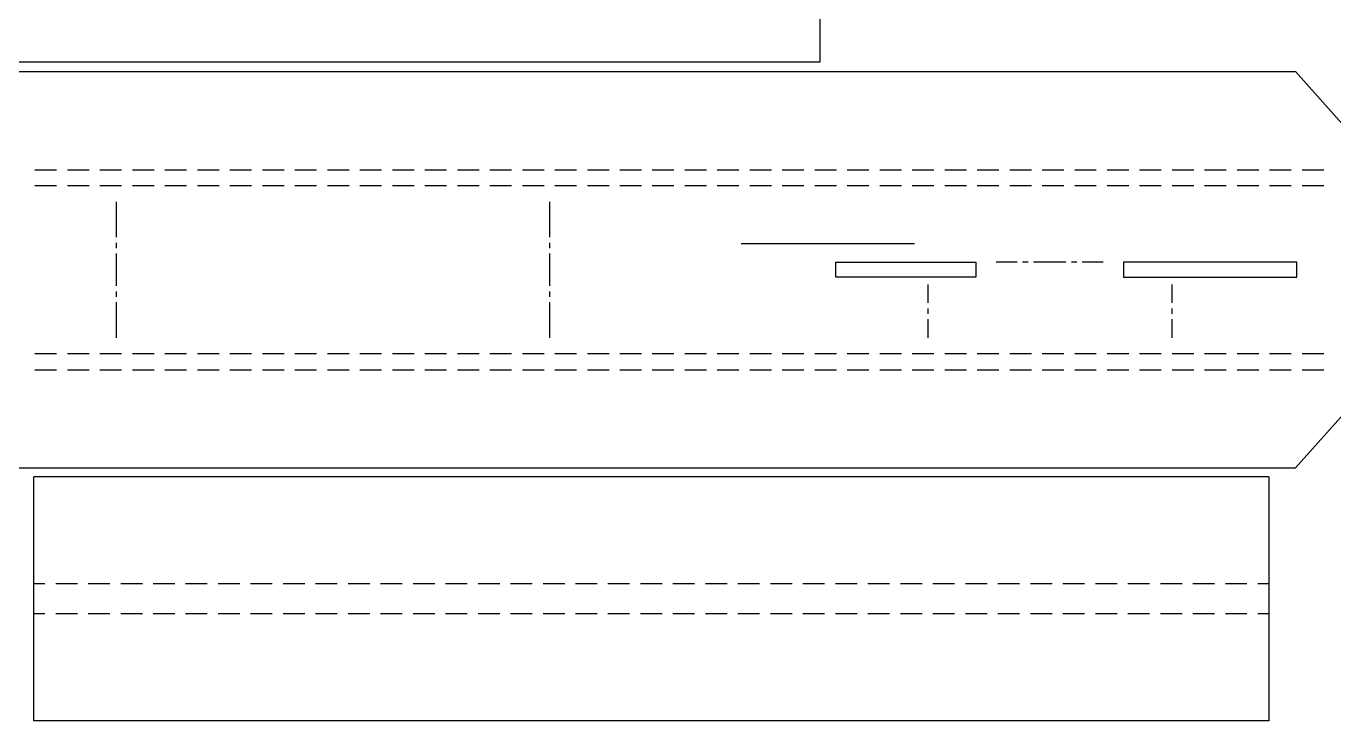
# Model space of a CAD drawing. Header units: millimetres. Extents: x -488 to 486, y -339 to 342.
# Drawn here: x -147.6 to 235.8, y -264.9 to -61.2 of the extents above; entities that cross this region are included whole.
import ezdxf

# ---------------------------------------------------------------- set-up
doc = ezdxf.new("R2010")
doc.units = ezdxf.units.MM
doc.header["$MEASUREMENT"] = 0
doc.layers.add('Layer 1', color=7, linetype='Continuous')

msp = doc.modelspace()

# ---------------------------------------------------------------- linework, layer by layer
at = {"layer": 'Layer 1', "lineweight": 30}
for points in [[(85.0359, 98.1439), (85.0359, 98.1439), (85.0359, -71.7821), (85.0359, -71.7821)], [(85.0359, -71.7821), (85.0359, -71.7821), (-487.713, -71.7821), (-487.713, -71.7821)], [(250.256, -103.3061), (250.256, -103.3061), (224.5596, -74.5617), (224.5596, -74.5617)], [(112.7785, -125.0654), (112.7785, -125.0654), (61.9785, -125.0654), (61.9785, -125.0654)], [(224.856, -130.4629), (224.856, -130.4629), (174.056, -130.4629), (174.056, -130.4629)], [(174.056, -130.4629), (174.056, -130.4629), (174.056, -134.8232), (174.056, -134.8232)], [(216.663, -193.4034), (216.663, -193.4034), (-145.3505, -193.4034), (-145.3505, -193.4034)], [(216.663, -193.4034), (216.663, -193.4034), (216.663, -264.9044), (216.663, -264.9044)]]:
    msp.add_open_spline(points, degree=3, dxfattribs=at)
for points, knots in [([(-486.3652, -190.7456), (-486.3652, -190.7456), (-486.3652, -74.5617), (-486.3652, -74.5617), (-486.3652, -74.5617), (224.5596, -74.5617), (224.5596, -74.5617)], [0, 0, 0, 0, 0.5, 0.5, 0.5, 1, 1, 1, 1]), ([(-486.3652, -74.5617), (-486.3652, -74.5617), (-486.3652, -190.7456), (-486.3652, -190.7456), (-486.3652, -190.7456), (224.5596, -190.7456), (224.5596, -190.7456), (224.5596, -190.7456), (250.256, -161.9801), (250.256, -161.9801)], [0, 0, 0, 0, 0.33333333, 0.33333333, 0.33333333, 0.66666667, 0.66666667, 0.66666667, 1, 1, 1, 1]), ([(130.7701, -130.4629), (130.7701, -130.4629), (89.7915, -130.4629), (89.7915, -130.4629), (89.7915, -130.4629), (89.7915, -134.8232), (89.7915, -134.8232), (89.7915, -134.8232), (130.7701, -134.8232), (130.7701, -134.8232), (130.7701, -134.8232), (130.7701, -130.4629), (130.7701, -130.4629)], [0, 0, 0, 0, 0.25, 0.25, 0.25, 0.5, 0.5, 0.5, 0.75, 0.75, 0.75, 1, 1, 1, 1]), ([(174.056, -134.8232), (174.056, -134.8232), (224.856, -134.8232), (224.856, -134.8232), (224.856, -134.8232), (224.856, -130.4629), (224.856, -130.4629)], [0, 0, 0, 0, 0.5, 0.5, 0.5, 1, 1, 1, 1]), ([(216.663, -264.9044), (216.663, -264.9044), (-145.3505, -264.9044), (-145.3505, -264.9044), (-145.3505, -264.9044), (-145.3505, -193.4034), (-145.3505, -193.4034)], [0, 0, 0, 0, 0.5, 0.5, 0.5, 1, 1, 1, 1])]:
    msp.add_open_spline(points, degree=3, knots=knots, dxfattribs=at)
at = {"layer": 'Layer 1', "color": 5, "lineweight": 30}
for points in [[(-145.0527, -103.3061), (-145.0527, -103.3061), (-138.7027, -103.3061), (-138.7027, -103.3061)], [(-135.5277, -103.3061), (-135.5277, -103.3061), (-129.1777, -103.3061), (-129.1777, -103.3061)], [(-126.0027, -103.3061), (-126.0027, -103.3061), (-119.6527, -103.3061), (-119.6527, -103.3061)], [(-116.4777, -103.3061), (-116.4777, -103.3061), (-110.1277, -103.3061), (-110.1277, -103.3061)], [(-106.9527, -103.3061), (-106.9527, -103.3061), (-100.6027, -103.3061), (-100.6027, -103.3061)], [(-97.4277, -103.3061), (-97.4277, -103.3061), (-91.0777, -103.3061), (-91.0777, -103.3061)], [(-87.9027, -103.3061), (-87.9027, -103.3061), (-81.5527, -103.3061), (-81.5527, -103.3061)], [(-78.3777, -103.3061), (-78.3777, -103.3061), (-72.0065, -103.3061), (-72.0065, -103.3061)], [(-68.8315, -103.3061), (-68.8315, -103.3061), (-62.4815, -103.3061), (-62.4815, -103.3061)], [(-59.3065, -103.3061), (-59.3065, -103.3061), (-52.9565, -103.3061), (-52.9565, -103.3061)], [(-49.7815, -103.3061), (-49.7815, -103.3061), (-43.4315, -103.3061), (-43.4315, -103.3061)], [(-40.2565, -103.3061), (-40.2565, -103.3061), (-33.9065, -103.3061), (-33.9065, -103.3061)], [(-30.7315, -103.3061), (-30.7315, -103.3061), (-24.3815, -103.3061), (-24.3815, -103.3061)], [(-21.2065, -103.3061), (-21.2065, -103.3061), (-14.8565, -103.3061), (-14.8565, -103.3061)], [(-11.6815, -103.3061), (-11.6815, -103.3061), (-5.3315, -103.3061), (-5.3315, -103.3061)], [(-2.1565, -103.3061), (-2.1565, -103.3061), (4.1935, -103.3061), (4.1935, -103.3061)], [(7.3685, -103.3061), (7.3685, -103.3061), (13.7185, -103.3061), (13.7185, -103.3061)], [(16.8935, -103.3061), (16.8935, -103.3061), (23.2435, -103.3061), (23.2435, -103.3061)], [(26.4185, -103.3061), (26.4185, -103.3061), (32.7685, -103.3061), (32.7685, -103.3061)], [(35.9435, -103.3061), (35.9435, -103.3061), (42.2935, -103.3061), (42.2935, -103.3061)], [(45.4685, -103.3061), (45.4685, -103.3061), (51.8185, -103.3061), (51.8185, -103.3061)], [(54.9935, -103.3061), (54.9935, -103.3061), (61.3435, -103.3061), (61.3435, -103.3061)], [(64.5185, -103.3061), (64.5185, -103.3061), (70.8685, -103.3061), (70.8685, -103.3061)], [(74.0435, -103.3061), (74.0435, -103.3061), (80.3935, -103.3061), (80.3935, -103.3061)], [(83.5685, -103.3061), (83.5685, -103.3061), (89.9185, -103.3061), (89.9185, -103.3061)], [(93.0935, -103.3061), (93.0935, -103.3061), (99.4435, -103.3061), (99.4435, -103.3061)], [(102.6185, -103.3061), (102.6185, -103.3061), (108.9685, -103.3061), (108.9685, -103.3061)], [(112.1435, -103.3061), (112.1435, -103.3061), (118.4935, -103.3061), (118.4935, -103.3061)], [(121.6685, -103.3061), (121.6685, -103.3061), (128.0185, -103.3061), (128.0185, -103.3061)], [(131.1935, -103.3061), (131.1935, -103.3061), (137.5435, -103.3061), (137.5435, -103.3061)], [(140.7185, -103.3061), (140.7185, -103.3061), (147.0685, -103.3061), (147.0685, -103.3061)], [(150.2435, -103.3061), (150.2435, -103.3061), (156.5935, -103.3061), (156.5935, -103.3061)], [(159.7685, -103.3061), (159.7685, -103.3061), (166.1185, -103.3061), (166.1185, -103.3061)], [(169.2935, -103.3061), (169.2935, -103.3061), (175.6435, -103.3061), (175.6435, -103.3061)], [(178.8185, -103.3061), (178.8185, -103.3061), (185.1685, -103.3061), (185.1685, -103.3061)], [(188.3435, -103.3061), (188.3435, -103.3061), (194.6935, -103.3061), (194.6935, -103.3061)], [(197.8685, -103.3061), (197.8685, -103.3061), (204.2185, -103.3061), (204.2185, -103.3061)], [(207.3935, -103.3061), (207.3935, -103.3061), (213.7435, -103.3061), (213.7435, -103.3061)], [(216.9185, -103.3061), (216.9185, -103.3061), (223.2685, -103.3061), (223.2685, -103.3061)], [(226.4435, -103.3061), (226.4435, -103.3061), (232.7935, -103.3061), (232.7935, -103.3061)], [(-138.7027, -108.0051), (-138.7027, -108.0051), (-145.0527, -108.0051), (-145.0527, -108.0051)], [(-129.1777, -108.0051), (-129.1777, -108.0051), (-135.5277, -108.0051), (-135.5277, -108.0051)], [(-119.6527, -108.0051), (-119.6527, -108.0051), (-126.0027, -108.0051), (-126.0027, -108.0051)], [(-110.1277, -108.0051), (-110.1277, -108.0051), (-116.4777, -108.0051), (-116.4777, -108.0051)], [(-100.6027, -108.0051), (-100.6027, -108.0051), (-106.9527, -108.0051), (-106.9527, -108.0051)], [(-91.0777, -108.0051), (-91.0777, -108.0051), (-97.4277, -108.0051), (-97.4277, -108.0051)], [(-81.5527, -108.0051), (-81.5527, -108.0051), (-87.9027, -108.0051), (-87.9027, -108.0051)], [(-72.0065, -108.0051), (-72.0065, -108.0051), (-78.3777, -108.0051), (-78.3777, -108.0051)], [(-62.4815, -108.0051), (-62.4815, -108.0051), (-68.8315, -108.0051), (-68.8315, -108.0051)], [(-52.9565, -108.0051), (-52.9565, -108.0051), (-59.3065, -108.0051), (-59.3065, -108.0051)], [(-43.4315, -108.0051), (-43.4315, -108.0051), (-49.7815, -108.0051), (-49.7815, -108.0051)], [(-33.9065, -108.0051), (-33.9065, -108.0051), (-40.2565, -108.0051), (-40.2565, -108.0051)], [(-24.3815, -108.0051), (-24.3815, -108.0051), (-30.7315, -108.0051), (-30.7315, -108.0051)], [(-14.8565, -108.0051), (-14.8565, -108.0051), (-21.2065, -108.0051), (-21.2065, -108.0051)], [(-5.3315, -108.0051), (-5.3315, -108.0051), (-11.6815, -108.0051), (-11.6815, -108.0051)], [(4.1935, -108.0051), (4.1935, -108.0051), (-2.1565, -108.0051), (-2.1565, -108.0051)], [(13.7185, -108.0051), (13.7185, -108.0051), (7.3685, -108.0051), (7.3685, -108.0051)], [(23.2435, -108.0051), (23.2435, -108.0051), (16.8935, -108.0051), (16.8935, -108.0051)], [(32.7685, -108.0051), (32.7685, -108.0051), (26.4185, -108.0051), (26.4185, -108.0051)], [(42.2935, -108.0051), (42.2935, -108.0051), (35.9435, -108.0051), (35.9435, -108.0051)], [(51.8185, -108.0051), (51.8185, -108.0051), (45.4685, -108.0051), (45.4685, -108.0051)], [(61.3435, -108.0051), (61.3435, -108.0051), (54.9935, -108.0051), (54.9935, -108.0051)], [(70.8685, -108.0051), (70.8685, -108.0051), (64.5185, -108.0051), (64.5185, -108.0051)], [(80.3935, -108.0051), (80.3935, -108.0051), (74.0435, -108.0051), (74.0435, -108.0051)], [(89.9185, -108.0051), (89.9185, -108.0051), (83.5685, -108.0051), (83.5685, -108.0051)], [(99.4435, -108.0051), (99.4435, -108.0051), (93.0935, -108.0051), (93.0935, -108.0051)], [(108.9685, -108.0051), (108.9685, -108.0051), (102.6185, -108.0051), (102.6185, -108.0051)], [(118.4935, -108.0051), (118.4935, -108.0051), (112.1435, -108.0051), (112.1435, -108.0051)], [(128.0185, -108.0051), (128.0185, -108.0051), (121.6685, -108.0051), (121.6685, -108.0051)], [(137.5435, -108.0051), (137.5435, -108.0051), (131.1935, -108.0051), (131.1935, -108.0051)], [(147.0685, -108.0051), (147.0685, -108.0051), (140.7185, -108.0051), (140.7185, -108.0051)], [(156.5935, -108.0051), (156.5935, -108.0051), (150.2435, -108.0051), (150.2435, -108.0051)], [(166.1185, -108.0051), (166.1185, -108.0051), (159.7685, -108.0051), (159.7685, -108.0051)], [(175.6435, -108.0051), (175.6435, -108.0051), (169.2935, -108.0051), (169.2935, -108.0051)], [(185.1685, -108.0051), (185.1685, -108.0051), (178.8185, -108.0051), (178.8185, -108.0051)], [(194.6935, -108.0051), (194.6935, -108.0051), (188.3435, -108.0051), (188.3435, -108.0051)], [(204.2185, -108.0051), (204.2185, -108.0051), (197.8685, -108.0051), (197.8685, -108.0051)], [(213.7435, -108.0051), (213.7435, -108.0051), (207.3935, -108.0051), (207.3935, -108.0051)], [(223.2685, -108.0051), (223.2685, -108.0051), (216.9185, -108.0051), (216.9185, -108.0051)], [(232.7935, -108.0051), (232.7935, -108.0051), (226.4435, -108.0051), (226.4435, -108.0051)], [(-121.2402, -112.7041), (-121.2402, -112.7041), (-121.2402, -123.1181), (-121.2402, -123.1181)], [(5.781, -112.7041), (5.781, -112.7041), (5.781, -123.1181), (5.781, -123.1181)], [(-121.2402, -124.7056), (-121.2402, -124.7056), (-121.2402, -126.2931), (-121.2402, -126.2931)], [(5.781, -124.7056), (5.781, -124.7056), (5.781, -126.2931), (5.781, -126.2931)], [(-121.2402, -127.8806), (-121.2402, -127.8806), (-121.2402, -137.4056), (-121.2402, -137.4056)], [(5.781, -127.8806), (5.781, -127.8806), (5.781, -137.4056), (5.781, -137.4056)], [(142.9198, -130.4629), (142.9198, -130.4629), (136.7815, -130.4629), (136.7815, -130.4629)], [(146.0948, -130.4629), (146.0948, -130.4629), (144.5073, -130.4629), (144.5073, -130.4629)], [(157.2073, -130.4629), (157.2073, -130.4629), (147.6823, -130.4629), (147.6823, -130.4629)], [(160.3823, -130.4629), (160.3823, -130.4629), (158.7948, -130.4629), (158.7948, -130.4629)], [(168.1081, -130.4629), (168.1081, -130.4629), (161.9698, -130.4629), (161.9698, -130.4629)], [(116.6731, -136.9399), (116.6731, -136.9399), (116.6731, -142.3797), (116.6731, -142.3797)], [(188.2165, -136.9399), (188.2165, -136.9399), (188.2165, -142.3797), (188.2165, -142.3797)], [(-121.2402, -138.9931), (-121.2402, -138.9931), (-121.2402, -140.5806), (-121.2402, -140.5806)], [(5.781, -138.9931), (5.781, -138.9931), (5.781, -140.5806), (5.781, -140.5806)], [(-121.2402, -142.1681), (-121.2402, -142.1681), (-121.2402, -152.5821), (-121.2402, -152.5821)], [(5.781, -142.1681), (5.781, -142.1681), (5.781, -152.5821), (5.781, -152.5821)], [(116.6731, -143.9672), (116.6731, -143.9672), (116.6731, -145.5547), (116.6731, -145.5547)], [(188.2165, -143.9672), (188.2165, -143.9672), (188.2165, -145.5547), (188.2165, -145.5547)], [(116.6731, -147.1422), (116.6731, -147.1422), (116.6731, -152.5821), (116.6731, -152.5821)], [(188.2165, -147.1422), (188.2165, -147.1422), (188.2165, -152.5821), (188.2165, -152.5821)], [(-138.7027, -157.2811), (-138.7027, -157.2811), (-145.0527, -157.2811), (-145.0527, -157.2811)], [(-129.1777, -157.2811), (-129.1777, -157.2811), (-135.5277, -157.2811), (-135.5277, -157.2811)], [(-119.6527, -157.2811), (-119.6527, -157.2811), (-126.0027, -157.2811), (-126.0027, -157.2811)], [(-110.1277, -157.2811), (-110.1277, -157.2811), (-116.4777, -157.2811), (-116.4777, -157.2811)], [(-100.6027, -157.2811), (-100.6027, -157.2811), (-106.9527, -157.2811), (-106.9527, -157.2811)], [(-91.0777, -157.2811), (-91.0777, -157.2811), (-97.4277, -157.2811), (-97.4277, -157.2811)], [(-81.5527, -157.2811), (-81.5527, -157.2811), (-87.9027, -157.2811), (-87.9027, -157.2811)], [(-72.0065, -157.2811), (-72.0065, -157.2811), (-78.3777, -157.2811), (-78.3777, -157.2811)], [(-62.4815, -157.2811), (-62.4815, -157.2811), (-68.8315, -157.2811), (-68.8315, -157.2811)], [(-52.9565, -157.2811), (-52.9565, -157.2811), (-59.3065, -157.2811), (-59.3065, -157.2811)], [(-43.4315, -157.2811), (-43.4315, -157.2811), (-49.7815, -157.2811), (-49.7815, -157.2811)], [(-33.9065, -157.2811), (-33.9065, -157.2811), (-40.2565, -157.2811), (-40.2565, -157.2811)], [(-24.3815, -157.2811), (-24.3815, -157.2811), (-30.7315, -157.2811), (-30.7315, -157.2811)], [(-14.8565, -157.2811), (-14.8565, -157.2811), (-21.2065, -157.2811), (-21.2065, -157.2811)], [(-5.3315, -157.2811), (-5.3315, -157.2811), (-11.6815, -157.2811), (-11.6815, -157.2811)], [(4.1935, -157.2811), (4.1935, -157.2811), (-2.1565, -157.2811), (-2.1565, -157.2811)], [(13.7185, -157.2811), (13.7185, -157.2811), (7.3685, -157.2811), (7.3685, -157.2811)], [(23.2435, -157.2811), (23.2435, -157.2811), (16.8935, -157.2811), (16.8935, -157.2811)], [(32.7685, -157.2811), (32.7685, -157.2811), (26.4185, -157.2811), (26.4185, -157.2811)], [(42.2935, -157.2811), (42.2935, -157.2811), (35.9435, -157.2811), (35.9435, -157.2811)], [(51.8185, -157.2811), (51.8185, -157.2811), (45.4685, -157.2811), (45.4685, -157.2811)], [(61.3435, -157.2811), (61.3435, -157.2811), (54.9935, -157.2811), (54.9935, -157.2811)], [(70.8685, -157.2811), (70.8685, -157.2811), (64.5185, -157.2811), (64.5185, -157.2811)], [(80.3935, -157.2811), (80.3935, -157.2811), (74.0435, -157.2811), (74.0435, -157.2811)], [(89.9185, -157.2811), (89.9185, -157.2811), (83.5685, -157.2811), (83.5685, -157.2811)], [(99.4435, -157.2811), (99.4435, -157.2811), (93.0935, -157.2811), (93.0935, -157.2811)], [(108.9685, -157.2811), (108.9685, -157.2811), (102.6185, -157.2811), (102.6185, -157.2811)], [(118.4935, -157.2811), (118.4935, -157.2811), (112.1435, -157.2811), (112.1435, -157.2811)], [(128.0185, -157.2811), (128.0185, -157.2811), (121.6685, -157.2811), (121.6685, -157.2811)], [(137.5435, -157.2811), (137.5435, -157.2811), (131.1935, -157.2811), (131.1935, -157.2811)], [(147.0685, -157.2811), (147.0685, -157.2811), (140.7185, -157.2811), (140.7185, -157.2811)], [(156.5935, -157.2811), (156.5935, -157.2811), (150.2435, -157.2811), (150.2435, -157.2811)], [(166.1185, -157.2811), (166.1185, -157.2811), (159.7685, -157.2811), (159.7685, -157.2811)], [(175.6435, -157.2811), (175.6435, -157.2811), (169.2935, -157.2811), (169.2935, -157.2811)], [(185.1685, -157.2811), (185.1685, -157.2811), (178.8185, -157.2811), (178.8185, -157.2811)], [(194.6935, -157.2811), (194.6935, -157.2811), (188.3435, -157.2811), (188.3435, -157.2811)], [(204.2185, -157.2811), (204.2185, -157.2811), (197.8685, -157.2811), (197.8685, -157.2811)], [(213.7435, -157.2811), (213.7435, -157.2811), (207.3935, -157.2811), (207.3935, -157.2811)], [(223.2685, -157.2811), (223.2685, -157.2811), (216.9185, -157.2811), (216.9185, -157.2811)], [(232.7935, -157.2811), (232.7935, -157.2811), (226.4435, -157.2811), (226.4435, -157.2811)], [(-145.0527, -161.9801), (-145.0527, -161.9801), (-138.7027, -161.9801), (-138.7027, -161.9801)], [(-135.5277, -161.9801), (-135.5277, -161.9801), (-129.1777, -161.9801), (-129.1777, -161.9801)], [(-126.0027, -161.9801), (-126.0027, -161.9801), (-119.6527, -161.9801), (-119.6527, -161.9801)], [(-116.4777, -161.9801), (-116.4777, -161.9801), (-110.1277, -161.9801), (-110.1277, -161.9801)], [(-106.9527, -161.9801), (-106.9527, -161.9801), (-100.6027, -161.9801), (-100.6027, -161.9801)], [(-97.4277, -161.9801), (-97.4277, -161.9801), (-91.0777, -161.9801), (-91.0777, -161.9801)], [(-87.9027, -161.9801), (-87.9027, -161.9801), (-81.5527, -161.9801), (-81.5527, -161.9801)], [(-78.3777, -161.9801), (-78.3777, -161.9801), (-72.0065, -161.9801), (-72.0065, -161.9801)], [(-68.8315, -161.9801), (-68.8315, -161.9801), (-62.4815, -161.9801), (-62.4815, -161.9801)], [(-59.3065, -161.9801), (-59.3065, -161.9801), (-52.9565, -161.9801), (-52.9565, -161.9801)], [(-49.7815, -161.9801), (-49.7815, -161.9801), (-43.4315, -161.9801), (-43.4315, -161.9801)], [(-40.2565, -161.9801), (-40.2565, -161.9801), (-33.9065, -161.9801), (-33.9065, -161.9801)], [(-30.7315, -161.9801), (-30.7315, -161.9801), (-24.3815, -161.9801), (-24.3815, -161.9801)], [(-21.2065, -161.9801), (-21.2065, -161.9801), (-14.8565, -161.9801), (-14.8565, -161.9801)], [(-11.6815, -161.9801), (-11.6815, -161.9801), (-5.3315, -161.9801), (-5.3315, -161.9801)], [(-2.1565, -161.9801), (-2.1565, -161.9801), (4.1935, -161.9801), (4.1935, -161.9801)], [(7.3685, -161.9801), (7.3685, -161.9801), (13.7185, -161.9801), (13.7185, -161.9801)], [(16.8935, -161.9801), (16.8935, -161.9801), (23.2435, -161.9801), (23.2435, -161.9801)], [(26.4185, -161.9801), (26.4185, -161.9801), (32.7685, -161.9801), (32.7685, -161.9801)], [(35.9435, -161.9801), (35.9435, -161.9801), (42.2935, -161.9801), (42.2935, -161.9801)], [(45.4685, -161.9801), (45.4685, -161.9801), (51.8185, -161.9801), (51.8185, -161.9801)], [(54.9935, -161.9801), (54.9935, -161.9801), (61.3435, -161.9801), (61.3435, -161.9801)], [(64.5185, -161.9801), (64.5185, -161.9801), (70.8685, -161.9801), (70.8685, -161.9801)], [(74.0435, -161.9801), (74.0435, -161.9801), (80.3935, -161.9801), (80.3935, -161.9801)], [(83.5685, -161.9801), (83.5685, -161.9801), (89.9185, -161.9801), (89.9185, -161.9801)], [(93.0935, -161.9801), (93.0935, -161.9801), (99.4435, -161.9801), (99.4435, -161.9801)], [(102.6185, -161.9801), (102.6185, -161.9801), (108.9685, -161.9801), (108.9685, -161.9801)], [(112.1435, -161.9801), (112.1435, -161.9801), (118.4935, -161.9801), (118.4935, -161.9801)], [(121.6685, -161.9801), (121.6685, -161.9801), (128.0185, -161.9801), (128.0185, -161.9801)], [(131.1935, -161.9801), (131.1935, -161.9801), (137.5435, -161.9801), (137.5435, -161.9801)], [(140.7185, -161.9801), (140.7185, -161.9801), (147.0685, -161.9801), (147.0685, -161.9801)], [(150.2435, -161.9801), (150.2435, -161.9801), (156.5935, -161.9801), (156.5935, -161.9801)], [(159.7685, -161.9801), (159.7685, -161.9801), (166.1185, -161.9801), (166.1185, -161.9801)], [(169.2935, -161.9801), (169.2935, -161.9801), (175.6435, -161.9801), (175.6435, -161.9801)], [(178.8185, -161.9801), (178.8185, -161.9801), (185.1685, -161.9801), (185.1685, -161.9801)], [(188.3435, -161.9801), (188.3435, -161.9801), (194.6935, -161.9801), (194.6935, -161.9801)], [(197.8685, -161.9801), (197.8685, -161.9801), (204.2185, -161.9801), (204.2185, -161.9801)], [(207.3935, -161.9801), (207.3935, -161.9801), (213.7435, -161.9801), (213.7435, -161.9801)], [(216.9185, -161.9801), (216.9185, -161.9801), (223.2685, -161.9801), (223.2685, -161.9801)], [(226.4435, -161.9801), (226.4435, -161.9801), (232.7935, -161.9801), (232.7935, -161.9801)], [(-142.1543, -224.7513), (-142.1543, -224.7513), (-145.3505, -224.7513), (-145.3505, -224.7513)], [(-132.6293, -224.7513), (-132.6293, -224.7513), (-138.9793, -224.7513), (-138.9793, -224.7513)], [(-123.1043, -224.7513), (-123.1043, -224.7513), (-129.4543, -224.7513), (-129.4543, -224.7513)], [(-113.5793, -224.7513), (-113.5793, -224.7513), (-119.9293, -224.7513), (-119.9293, -224.7513)], [(-104.0543, -224.7513), (-104.0543, -224.7513), (-110.4043, -224.7513), (-110.4043, -224.7513)], [(-94.5293, -224.7513), (-94.5293, -224.7513), (-100.8793, -224.7513), (-100.8793, -224.7513)], [(-85.0043, -224.7513), (-85.0043, -224.7513), (-91.3543, -224.7513), (-91.3543, -224.7513)], [(-75.4793, -224.7513), (-75.4793, -224.7513), (-81.8293, -224.7513), (-81.8293, -224.7513)], [(-65.9543, -224.7513), (-65.9543, -224.7513), (-72.3043, -224.7513), (-72.3043, -224.7513)], [(-56.4293, -224.7513), (-56.4293, -224.7513), (-62.7793, -224.7513), (-62.7793, -224.7513)], [(-46.9043, -224.7513), (-46.9043, -224.7513), (-53.2543, -224.7513), (-53.2543, -224.7513)], [(-37.3793, -224.7513), (-37.3793, -224.7513), (-43.7293, -224.7513), (-43.7293, -224.7513)], [(-27.8543, -224.7513), (-27.8543, -224.7513), (-34.2043, -224.7513), (-34.2043, -224.7513)], [(-18.3293, -224.7513), (-18.3293, -224.7513), (-24.6793, -224.7513), (-24.6793, -224.7513)], [(-8.8043, -224.7513), (-8.8043, -224.7513), (-15.1543, -224.7513), (-15.1543, -224.7513)], [(0.7207, -224.7513), (0.7207, -224.7513), (-5.6293, -224.7513), (-5.6293, -224.7513)], [(10.2457, -224.7513), (10.2457, -224.7513), (3.8957, -224.7513), (3.8957, -224.7513)], [(19.7707, -224.7513), (19.7707, -224.7513), (13.4207, -224.7513), (13.4207, -224.7513)], [(29.2957, -224.7513), (29.2957, -224.7513), (22.9457, -224.7513), (22.9457, -224.7513)], [(38.8207, -224.7513), (38.8207, -224.7513), (32.4707, -224.7513), (32.4707, -224.7513)], [(48.3457, -224.7513), (48.3457, -224.7513), (41.9957, -224.7513), (41.9957, -224.7513)], [(57.8707, -224.7513), (57.8707, -224.7513), (51.5207, -224.7513), (51.5207, -224.7513)], [(67.3957, -224.7513), (67.3957, -224.7513), (61.0457, -224.7513), (61.0457, -224.7513)], [(76.9207, -224.7513), (76.9207, -224.7513), (70.5707, -224.7513), (70.5707, -224.7513)], [(86.4457, -224.7513), (86.4457, -224.7513), (80.0957, -224.7513), (80.0957, -224.7513)], [(95.9918, -224.7513), (95.9918, -224.7513), (89.6418, -224.7513), (89.6418, -224.7513)], [(105.5168, -224.7513), (105.5168, -224.7513), (99.1668, -224.7513), (99.1668, -224.7513)], [(115.0418, -224.7513), (115.0418, -224.7513), (108.6918, -224.7513), (108.6918, -224.7513)], [(124.5668, -224.7513), (124.5668, -224.7513), (118.2168, -224.7513), (118.2168, -224.7513)], [(134.0918, -224.7513), (134.0918, -224.7513), (127.7418, -224.7513), (127.7418, -224.7513)], [(143.6168, -224.7513), (143.6168, -224.7513), (137.2668, -224.7513), (137.2668, -224.7513)], [(153.1418, -224.7513), (153.1418, -224.7513), (146.7918, -224.7513), (146.7918, -224.7513)], [(162.6668, -224.7513), (162.6668, -224.7513), (156.3168, -224.7513), (156.3168, -224.7513)], [(172.1918, -224.7513), (172.1918, -224.7513), (165.8418, -224.7513), (165.8418, -224.7513)], [(181.7168, -224.7513), (181.7168, -224.7513), (175.3668, -224.7513), (175.3668, -224.7513)], [(191.2418, -224.7513), (191.2418, -224.7513), (184.8918, -224.7513), (184.8918, -224.7513)], [(200.7668, -224.7513), (200.7668, -224.7513), (194.4168, -224.7513), (194.4168, -224.7513)], [(210.2918, -224.7513), (210.2918, -224.7513), (203.9418, -224.7513), (203.9418, -224.7513)], [(216.663, -224.7513), (216.663, -224.7513), (213.4668, -224.7513), (213.4668, -224.7513)], [(-145.3505, -233.3873), (-145.3505, -233.3873), (-142.1543, -233.3873), (-142.1543, -233.3873)], [(-138.9793, -233.3873), (-138.9793, -233.3873), (-132.6293, -233.3873), (-132.6293, -233.3873)], [(-129.4543, -233.3873), (-129.4543, -233.3873), (-123.1043, -233.3873), (-123.1043, -233.3873)], [(-119.9293, -233.3873), (-119.9293, -233.3873), (-113.5793, -233.3873), (-113.5793, -233.3873)], [(-110.4043, -233.3873), (-110.4043, -233.3873), (-104.0543, -233.3873), (-104.0543, -233.3873)], [(-100.8793, -233.3873), (-100.8793, -233.3873), (-94.5293, -233.3873), (-94.5293, -233.3873)], [(-91.3543, -233.3873), (-91.3543, -233.3873), (-85.0043, -233.3873), (-85.0043, -233.3873)], [(-81.8293, -233.3873), (-81.8293, -233.3873), (-75.4793, -233.3873), (-75.4793, -233.3873)], [(-72.3043, -233.3873), (-72.3043, -233.3873), (-65.9543, -233.3873), (-65.9543, -233.3873)], [(-62.7793, -233.3873), (-62.7793, -233.3873), (-56.4293, -233.3873), (-56.4293, -233.3873)], [(-53.2543, -233.3873), (-53.2543, -233.3873), (-46.9043, -233.3873), (-46.9043, -233.3873)], [(-43.7293, -233.3873), (-43.7293, -233.3873), (-37.3793, -233.3873), (-37.3793, -233.3873)], [(-34.2043, -233.3873), (-34.2043, -233.3873), (-27.8543, -233.3873), (-27.8543, -233.3873)], [(-24.6793, -233.3873), (-24.6793, -233.3873), (-18.3293, -233.3873), (-18.3293, -233.3873)], [(-15.1543, -233.3873), (-15.1543, -233.3873), (-8.8043, -233.3873), (-8.8043, -233.3873)], [(-5.6293, -233.3873), (-5.6293, -233.3873), (0.7207, -233.3873), (0.7207, -233.3873)], [(3.8957, -233.3873), (3.8957, -233.3873), (10.2457, -233.3873), (10.2457, -233.3873)], [(13.4207, -233.3873), (13.4207, -233.3873), (19.7707, -233.3873), (19.7707, -233.3873)], [(22.9457, -233.3873), (22.9457, -233.3873), (29.2957, -233.3873), (29.2957, -233.3873)], [(32.4707, -233.3873), (32.4707, -233.3873), (38.8207, -233.3873), (38.8207, -233.3873)], [(41.9957, -233.3873), (41.9957, -233.3873), (48.3457, -233.3873), (48.3457, -233.3873)], [(51.5207, -233.3873), (51.5207, -233.3873), (57.8707, -233.3873), (57.8707, -233.3873)], [(61.0457, -233.3873), (61.0457, -233.3873), (67.3957, -233.3873), (67.3957, -233.3873)], [(70.5707, -233.3873), (70.5707, -233.3873), (76.9207, -233.3873), (76.9207, -233.3873)], [(80.0957, -233.3873), (80.0957, -233.3873), (86.4457, -233.3873), (86.4457, -233.3873)], [(89.6418, -233.3873), (89.6418, -233.3873), (95.9918, -233.3873), (95.9918, -233.3873)], [(99.1668, -233.3873), (99.1668, -233.3873), (105.5168, -233.3873), (105.5168, -233.3873)], [(108.6918, -233.3873), (108.6918, -233.3873), (115.0418, -233.3873), (115.0418, -233.3873)], [(118.2168, -233.3873), (118.2168, -233.3873), (124.5668, -233.3873), (124.5668, -233.3873)], [(127.7418, -233.3873), (127.7418, -233.3873), (134.0918, -233.3873), (134.0918, -233.3873)], [(137.2668, -233.3873), (137.2668, -233.3873), (143.6168, -233.3873), (143.6168, -233.3873)], [(146.7918, -233.3873), (146.7918, -233.3873), (153.1418, -233.3873), (153.1418, -233.3873)], [(156.3168, -233.3873), (156.3168, -233.3873), (162.6668, -233.3873), (162.6668, -233.3873)], [(165.8418, -233.3873), (165.8418, -233.3873), (172.1918, -233.3873), (172.1918, -233.3873)], [(175.3668, -233.3873), (175.3668, -233.3873), (181.7168, -233.3873), (181.7168, -233.3873)], [(184.8918, -233.3873), (184.8918, -233.3873), (191.2418, -233.3873), (191.2418, -233.3873)], [(194.4168, -233.3873), (194.4168, -233.3873), (200.7668, -233.3873), (200.7668, -233.3873)], [(203.9418, -233.3873), (203.9418, -233.3873), (210.2918, -233.3873), (210.2918, -233.3873)], [(213.4668, -233.3873), (213.4668, -233.3873), (216.663, -233.3873), (216.663, -233.3873)]]:
    msp.add_open_spline(points, degree=3, dxfattribs=at)

doc.saveas('drawing.dxf')
